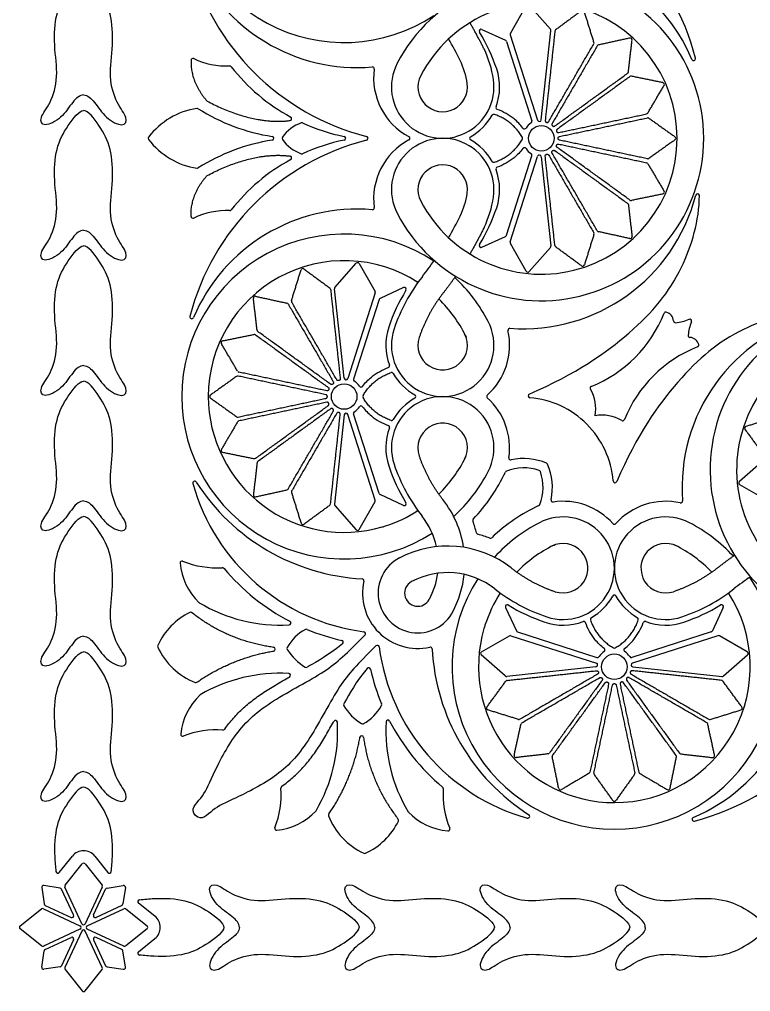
# Model space of a CAD drawing. Header units: millimetres. Extents: x -100 to 100, y -100 to 100.
# Drawn here: x -100 to -72.52, y -100 to -63.46 of the extents above; entities that cross this region are included whole.
import ezdxf

# ---------------------------------------------------------------- set-up
doc = ezdxf.new("R2010")
doc.units = ezdxf.units.MM
doc.header["$MEASUREMENT"] = 0
doc.layers.add('Layer 03', color=5, linetype='Continuous')

msp = doc.modelspace()

# ---------------------------------------------------------------- linework, layer by layer
at = {"layer": 'Layer 03'}
for p, q in [((-80.948, -62.937), (-81.546, -63.984)), ((-80.039, -63.832), (-80.834, -62.925)), ((-82.617, -63.839), (-81.732, -64.247)), ((-80.385, -67.241), (-80.021, -63.886)), ((-81.694, -64.29), (-80.737, -67.275)), ((-81.552, -64.041), (-80.522, -67.255)), ((-81.694, -71.574), (-80.737, -68.588)), ((-81.552, -71.823), (-80.522, -68.609)), ((-80.385, -68.622), (-80.021, -71.978)), ((-82.617, -72.025), (-81.732, -71.616)), ((-80.948, -72.927), (-81.546, -71.879)), ((-80.039, -72.032), (-80.834, -72.938)), ((-88.139, -73.536), (-87.343, -72.63)), ((-87.229, -72.642), (-86.631, -73.689)), ((-87.792, -76.946), (-88.156, -73.59)), ((-86.625, -73.745), (-87.655, -76.96)), ((-85.56, -73.544), (-86.446, -73.952)), ((-86.483, -73.994), (-87.44, -76.98)), ((-87.792, -78.327), (-88.156, -81.683)), ((-86.625, -81.527), (-87.655, -78.313)), ((-86.483, -81.278), (-87.44, -78.293)), ((-72.032, -80.039), (-72.938, -80.834)), ((-72.927, -80.948), (-71.879, -81.546)), ((-85.56, -81.729), (-86.446, -81.321)), ((-88.139, -81.737), (-87.343, -82.643)), ((-87.229, -82.631), (-86.631, -81.584)), ((-93.491, -85.783), (-93.519, -85.761)), ((-81.729, -85.56), (-81.321, -86.446)), ((-73.544, -85.56), (-73.952, -86.446)), ((-81.278, -86.483), (-78.293, -87.44)), ((-73.994, -86.483), (-76.98, -87.44)), ((-82.631, -87.229), (-81.584, -86.631)), ((-81.527, -86.625), (-78.313, -87.655)), ((-73.745, -86.625), (-76.96, -87.655)), ((-72.642, -87.229), (-73.689, -86.631)), ((-81.737, -88.139), (-82.643, -87.343)), ((-73.536, -88.139), (-72.63, -87.343)), ((-78.327, -87.792), (-81.683, -88.156)), ((-76.946, -87.792), (-73.59, -88.156)), ((-85.783, -93.491), (-85.761, -93.519)), ((-98.503, -95.528), (-98.011, -94.911)), ((-97.167, -94.911), (-96.674, -95.528)), ((-97.963, -97.121), (-98.416, -96.149)), ((-97.215, -97.121), (-96.761, -96.149)), ((-99.028, -96.761), (-98.057, -97.215)), ((-96.149, -96.761), (-97.121, -97.215)), ((-94.911, -97.167), (-95.528, -96.674)), ((-97.452, -97.525), (-96.08, -96.885)), ((-96.006, -96.894), (-95.204, -97.534)), ((-96.08, -98.292), (-97.452, -97.653)), ((-95.204, -97.644), (-96.006, -98.284)), ((-99.028, -98.416), (-98.057, -97.963)), ((-97.963, -98.057), (-98.416, -99.028)), ((-97.215, -98.057), (-96.761, -99.028)), ((-96.149, -98.416), (-97.121, -97.963)), ((-95.528, -98.503), (-94.911, -98.011))]:
    msp.add_line(p, q, dxfattribs=at)
for points in [[(-98.284, -96.006), (-97.644, -95.204)], [(-97.534, -95.204), (-96.894, -96.006)], [(-98.469, -96.109), (-99.082, -96.015)], [(-97.653, -97.452), (-98.292, -96.08)], [(-96.885, -96.08), (-97.525, -97.452)], [(-96.708, -96.109), (-96.095, -96.015)], [(-99.163, -96.095), (-99.068, -96.708)], [(-96.015, -96.095), (-96.109, -96.708)], [(-99.973, -97.534), (-99.172, -96.894)], [(-99.098, -96.885), (-97.726, -97.525)], [(-99.172, -98.284), (-99.973, -97.644)], [(-97.726, -97.653), (-99.098, -98.292)], [(-97.653, -97.726), (-98.292, -99.098)], [(-96.885, -99.098), (-97.525, -97.726)], [(-99.163, -99.082), (-99.068, -98.469)], [(-96.015, -99.082), (-96.109, -98.469)], [(-98.469, -99.068), (-99.082, -99.163)], [(-98.284, -99.172), (-97.644, -99.973)], [(-97.534, -99.973), (-96.894, -99.172)], [(-96.708, -99.068), (-96.095, -99.163)]]:
    msp.add_lwpolyline(points, dxfattribs=at)
for centre in [(-80.384, -67.932), (-87.793, -77.636), (-77.636, -87.793)]:
    msp.add_circle(centre, 0.48, dxfattribs=at)
for centre, radius, start, end in [((-87.793, -58.227), 6.105, 180, 303.4938), ((-83.507, -67.22), 9.211, 14.4595, 75.6746), ((-80.87, -67.563), 6.675, 22.9015, 94.8891), ((-84.671, -58.939), 9.211, 194.4595, 255.6746), ((-87.307, -58.596), 6.675, 202.9015, 274.8891), ((-80.384, -67.932), 6.105, 0, 152.5004), ((-80.384, -67.932), 5.107, 0, 152.5), ((-82.647, -63.903), 0.0704, 65.2366, 211.5567), ((-80.091, -63.878), 0.0704, 353.8172, 41.2888), ((-79.802, -63.909), 0.0704, 126.3456, 173.8172), ((-94.945, -70.613), 12.802, 25.9504, 30.0797), ((-88.456, -67.471), 6.747, 18.5717, 31.5567), ((-81.761, -64.311), 0.0704, 17.765, 65.2366), ((-81.485, -64.019), 0.0704, 150.2934, 197.765), ((-77.042, -64.233), 0.0704, 353.3932, 102.3979), ((-86.083, -66.301), 3.945, 8.4745, 25.9504), ((-78.471, -64.346), 0.0704, 329.8694, 17.341), ((-78.219, -64.492), 0.0704, 102.3979, 149.8694), ((-93.478, -65), 0.0704, 65.2074, 177.687), ((-92.184, -62.199), 3.016, 245.2074, 271.6301), ((-86.083, -66.301), 2.947, 8.4745, 25.9504), ((-74.656, -64.938), 0.0704, 202.9015, 14.4595), ((-92.096, -65.284), 0.0704, 38.0617, 91.6301), ((-86.363, -60.795), 7.211, 218.0617, 241.4993), ((-86.733, -65.318), 0.0704, 352.2945, 94.8891), ((-84.186, -65.662), 2.499, 172.2945, 242.041), ((-84.089, -66.003), 1.928, 152.5011, 8.4745), ((-84.089, -66.003), 2.14, 339.4855, 18.5717), ((-84.089, -66.003), 0.93, 152.5, 8.4745), ((-77.18, -65.431), 0.0704, 305.9217, 353.3932), ((-77.009, -65.667), 0.0704, 78.4501, 125.9217), ((-75.828, -65.908), 0.0704, 329.4455, 78.4501), ((-92.908, -69.576), 2.8, 98.6094, 142.9523), ((-93.317, -66.878), 0.0704, 57.6169, 98.6094), ((-89.392, -60.69), 7.257, 237.6169, 261.2498), ((-92.908, -66.472), 0.0704, 221.2726, 242.1142), ((-82.019, -66.778), 0.0704, 159.4855, 249.7509), ((-89.838, -67.194), 0.0704, 277.6175, 61.4993), ((-84.089, -66.003), 2.14, 299.2482, 330.307), ((-82.169, -67.098), 0.0704, 70.5333, 150.307), ((-76.441, -66.947), 0.0704, 281.9739, 329.4455), ((-76.381, -67.232), 0.0704, 54.5023, 101.9739), ((-88.94, -68.682), 1.411, 109.4861, 145.9693), ((-89.388, -67.418), 0.0704, 65.4591, 109.4861), ((-86.363, -60.795), 7.211, 245.4591, 258.5844), ((-81.016, -67.507), 0.0704, 217.3775, 326.113), ((-80.384, -67.932), 0.691, 123.5099, 146.113), ((-80.805, -67.297), 0.0704, 303.5099, 17.765), ((-80.455, -67.234), 0.0704, 197.765, 353.8172), ((-95.087, -67.932), 0.0704, 142.9523, 217.0477), ((-90.507, -67.932), 0.0704, 278.7502, 81.2498), ((-90.052, -67.932), 0.0704, 145.9693, 214.0307), ((-87.804, -67.932), 0.0704, 281.4156, 78.5844), ((-86.967, -67.932), 0.0704, 284.3254, 75.6746), ((-84.089, -69.86), 1.928, 351.5255, 207.4989), ((-80.384, -67.932), 6.105, 207.4996, 360), ((-85.391, -67.932), 0.0704, 297.959, 62.041), ((-80.384, -67.932), 5.107, 207.5, 360), ((-83.009, -67.932), 0.0704, 119.2482, 240.7518), ((-81.156, -67.932), 0.0704, 330.0428, 29.9572), ((-75.399, -67.932), 0.0704, 305.4977, 54.5023), ((-92.908, -66.287), 2.8, 217.0477, 261.3906), ((-84.671, -76.925), 9.211, 104.3254, 165.5405), ((-89.392, -75.174), 7.257, 98.7502, 122.3831), ((-88.94, -67.181), 1.411, 214.0307, 250.5139), ((-86.363, -75.069), 7.211, 101.4156, 114.5409), ((-84.186, -70.202), 2.499, 117.959, 187.7055), ((-84.089, -69.86), 2.14, 29.693, 60.7518), ((-81.016, -68.356), 0.0704, 33.887, 142.6225), ((-80.384, -67.932), 0.691, 213.887, 236.4901), ((-89.838, -68.67), 0.0704, 298.5007, 82.3825), ((-89.388, -68.446), 0.0704, 250.5139, 294.5409), ((-80.805, -68.567), 0.0704, 342.235, 56.4901), ((-80.455, -68.63), 0.0704, 6.1828, 162.235), ((-93.317, -68.986), 0.0704, 261.3906, 302.3831), ((-86.363, -75.069), 7.211, 118.5007, 141.9383), ((-84.089, -69.86), 0.93, 351.5255, 207.5), ((-82.169, -68.765), 0.0704, 209.693, 289.4667), ((-82.019, -69.086), 0.0704, 110.2491, 200.5145), ((-76.441, -68.917), 0.0704, 30.5545, 78.0337), ((-76.381, -68.632), 0.0704, 258.0261, 305.4977), ((-92.908, -69.392), 0.0704, 117.8858, 138.7274), ((-84.089, -69.86), 2.14, 341.4283, 20.5145), ((-86.083, -69.563), 2.947, 334.0496, 351.5255), ((-86.083, -69.563), 3.945, 334.0496, 351.5255), ((-81.059, -68.399), 6.692, 265.7091, 345.5444), ((-75.828, -69.955), 0.0704, 281.5499, 30.5545), ((-74.511, -70.087), 0.0704, 359.9404, 165.5444), ((-77.18, -70.433), 0.0704, 6.6068, 54.0783), ((-77.009, -70.197), 0.0704, 234.0783, 281.5499), ((-93.478, -70.863), 0.0704, 182.313, 294.7926), ((-87.307, -77.268), 6.675, 85.1109, 157.0985), ((-92.184, -73.665), 3.016, 88.3699, 114.7926), ((-92.096, -70.58), 0.0704, 268.3699, 321.9383), ((-86.733, -70.546), 0.0704, 265.1109, 7.7055), ((-94.945, -65.25), 12.802, 329.9203, 334.0496), ((-88.456, -68.393), 6.747, 328.4433, 341.4283), ((-87.793, -77.636), 6.105, 56.5062, 180), ((-81.761, -71.552), 0.0704, 294.7634, 342.235), ((-78.471, -71.518), 0.0704, 342.659, 30.1306), ((-78.219, -71.372), 0.0704, 210.1306, 257.6021), ((-82.647, -71.961), 0.0704, 148.4433, 294.7634), ((-81.485, -71.844), 0.0704, 162.235, 209.7066), ((-79.802, -71.954), 0.0704, 186.1828, 233.6544), ((-77.042, -71.631), 0.0704, 257.6021, 6.6068), ((-80.091, -71.986), 0.0704, 318.7112, 6.1828), ((-87.793, -77.636), 5.107, 57.1032, 180), ((-87.29, -72.676), 0.0704, 29.7066, 138.7112), ((-94.945, -65.25), 12.802, 321.9283, 325.3877), ((-78.831, -72.669), 0.0704, 233.6544, 342.659), ((-89.347, -72.899), 0.0704, 53.6544, 162.659), ((-80.887, -72.892), 0.0704, 209.7066, 318.7112), ((-79.721, -77.176), 6.536, 141.9279, 161.4283), ((-87.793, -77.636), 6.105, 27.5, 47.1136), ((-88.375, -73.614), 0.0704, 6.1828, 53.6544), ((-88.086, -73.583), 0.0704, 138.7112, 186.1828), ((-86.692, -73.724), 0.0704, 342.235, 29.7066), ((-79.721, -77.176), 6.747, 148.4433, 161.4283), ((-85.53, -73.607), 0.0704, 328.4433, 114.7634), ((-91.136, -73.938), 0.0704, 77.6021, 186.6068), ((-89.958, -74.197), 0.0704, 30.1306, 77.6021), ((-89.706, -74.05), 0.0704, 162.659, 210.1306), ((-86.416, -74.016), 0.0704, 114.7634, 162.235), ((-87.793, -77.636), 5.107, 26.6819, 45.8742), ((-80.355, -72.682), 4.938, 292.0245, 338.3036), ((-75.701, -74.534), 0.0704, 75.8961, 158.3036), ((-75.772, -74.815), 0.36, 3.0546, 75.8961), ((-67.932, -80.384), 6.105, 90, 242.5004), ((-93.522, -74.642), 0.0704, 165.5405, 337.0985), ((-84.089, -75.708), 1.928, 161.4283, 27.5), ((-75.342, -74.792), 0.0704, 183.0546, 274.8582), ((-75.475, -73.223), 1.645, 274.8582, 293.1887), ((-68.399, -81.059), 6.692, 104.4556, 184.2909), ((-73.223, -75.475), 1.645, 156.8113, 175.1418), ((-74.8, -74.8), 0.0704, 336.8113, 113.1887), ((-90.997, -75.136), 0.0704, 186.6068, 234.0783), ((-84.089, -75.708), 2.14, 161.4283, 200.5145), ((-84.089, -75.708), 2.515, 311.7769, 12.6373), ((-81.565, -75.142), 0.0704, 85.7091, 192.6373), ((-92.349, -75.613), 0.0704, 101.5499, 210.5545), ((-91.168, -75.371), 0.0704, 54.0783, 101.5499), ((-84.089, -75.708), 0.93, 161.4283, 27.5), ((-74.792, -75.342), 0.0704, 175.1418, 266.9454), ((-74.815, -75.772), 0.36, 14.1039, 86.9454), ((-67.932, -80.384), 5.107, 90, 242.5), ((-72.682, -80.355), 4.938, 111.6964, 157.9755), ((-74.534, -75.701), 0.0704, 291.6964, 14.1039), ((-91.736, -76.651), 0.0704, 210.5545, 258.0261), ((-86.159, -76.483), 0.0704, 290.2491, 20.5145), ((-91.797, -76.936), 0.0704, 78.0261, 125.4977), ((-87.722, -76.938), 0.0704, 186.1828, 342.235), ((-87.373, -77.002), 0.0704, 162.235, 236.4901), ((-87.793, -77.636), 0.691, 33.887, 56.4901), ((-86.009, -76.803), 0.0704, 29.693, 109.4667), ((-84.089, -75.708), 2.14, 209.693, 240.7518), ((-87.161, -77.212), 0.0704, 213.887, 322.6225), ((-78.477, -77.325), 0.0704, 112.0245, 210.6004), ((-79.793, -78.104), 1.458, 349.9954, 30.6004), ((-87.793, -77.636), 6.105, 180, 302.7918), ((-87.793, -77.636), 5.107, 180, 286.2998), ((-92.778, -77.636), 0.0704, 125.4977, 234.5023), ((-87.021, -77.636), 0.0704, 150.0428, 209.9572), ((-84.089, -79.565), 1.928, 332.5, 198.5717), ((-84.089, -79.565), 2.14, 119.2482, 150.307), ((-85.168, -77.636), 0.0704, 299.2482, 60.7518), ((-82.366, -77.636), 0.0704, 131.7769, 228.2231), ((-84.089, -79.565), 2.515, 351.449, 48.2231), ((-80.805, -77.61), 0.0704, 113.3757, 265.1694), ((-81.1, -81.1), 3.432, 45, 85.1694), ((-87.793, -77.636), 0.691, 303.5099, 326.113), ((-87.161, -78.061), 0.0704, 37.3775, 146.113), ((-91.797, -78.337), 0.0704, 234.5023, 281.9739), ((-87.722, -78.335), 0.0704, 17.765, 173.8172), ((-87.373, -78.271), 0.0704, 123.5099, 197.765), ((-86.009, -78.47), 0.0704, 250.5333, 330.307), ((-78.104, -79.793), 1.458, 59.3996, 100.0046), ((-77.325, -78.477), 0.0704, 239.3996, 337.9755), ((-91.736, -78.622), 0.0704, 101.9663, 149.4455), ((-84.089, -79.565), 2.14, 159.4855, 198.5717), ((-86.159, -78.79), 0.0704, 339.4855, 69.7509), ((-84.089, -79.565), 0.93, 332.5, 198.5717), ((-81.1, -81.1), 3.432, 4.8306, 45), ((-72.669, -78.831), 0.0704, 107.341, 216.3456), ((-92.349, -79.66), 0.0704, 149.4455, 258.4501), ((-91.168, -79.902), 0.0704, 258.4501, 305.9217), ((-87.793, -77.636), 5.107, 314.1258, 333.3181), ((-81.531, -79.949), 0.0704, 171.449, 282.6111), ((-81.046, -82.121), 2.155, 66.396, 102.6111), ((-90.997, -80.137), 0.0704, 125.9217, 173.3932), ((-79.721, -78.097), 6.747, 198.5717, 211.5567), ((-79.721, -78.097), 6.536, 198.5717, 218.0721), ((-81.046, -82.121), 1.803, 71.0393, 111.1073), ((-80.211, -80.211), 0.0704, 23.604, 66.396), ((-82.121, -81.046), 2.155, 347.3889, 23.604), ((-87.793, -77.636), 6.105, 312.3914, 332.5), ((-87.793, -77.636), 6.692, 316.4427, 334.8998), ((-81.669, -80.505), 0.0704, 111.1073, 154.8998), ((-80.483, -80.483), 0.0704, 18.9607, 71.0393), ((-82.121, -81.046), 1.803, 338.8927, 18.9607), ((-93.413, -80.889), 0.0704, 32.6388, 195.6799), ((-86.044, -78.82), 7.724, 195.6799, 262.5311), ((-86.686, -76.581), 7.918, 212.6388, 266.8632), ((-77.61, -80.805), 0.0704, 184.8306, 336.6243), ((-72.892, -80.887), 0.0704, 131.2888, 240.2934), ((-91.136, -81.335), 0.0704, 173.3932, 282.3979), ((-89.958, -81.076), 0.0704, 282.3979, 329.8694), ((-89.706, -81.222), 0.0704, 149.8694, 197.341), ((-86.416, -81.257), 0.0704, 197.765, 245.2366), ((-88.375, -81.659), 0.0704, 306.3456, 353.8172), ((-88.086, -81.69), 0.0704, 173.8172, 221.2888), ((-86.692, -81.549), 0.0704, 330.2934, 17.765), ((-85.53, -81.665), 0.0704, 245.2366, 31.5567), ((-87.134, -83.904), 3.879, 8.9263, 38.0721), ((-77.636, -87.793), 6.692, 115.1002, 133.5573), ((-80.505, -81.669), 0.0704, 295.1002, 338.8927), ((-79.949, -81.531), 0.0704, 167.3889, 278.551), ((-79.565, -84.089), 2.515, 41.7769, 98.551), ((-75.708, -84.089), 2.515, 77.3627, 138.2231), ((-75.142, -81.565), 0.0704, 257.3627, 4.2909), ((-87.793, -77.636), 5.107, 287.765, 302.8968), ((-87.134, -83.904), 2.881, 12.5552, 38.0721), ((-79.565, -84.089), 1.928, 251.4283, 117.5), ((-75.708, -84.089), 1.928, 62.5, 288.5717), ((-89.347, -82.374), 0.0704, 197.341, 306.3456), ((-87.793, -77.636), 5.107, 286.2998, 287.765), ((-82.893, -82.296), 0.0704, 136.4427, 200.7636), ((-87.134, -83.904), 4.466, 14.7695, 20.7636), ((-77.636, -87.793), 6.105, 117.5, 137.6086), ((-77.636, -82.366), 0.0704, 221.7769, 318.2231), ((-77.636, -87.793), 6.105, 42.8864, 62.5), ((-87.29, -82.596), 0.0704, 221.2888, 330.2934), ((-82.748, -82.748), 0.0704, 194.7695, 255.2305), ((-83.904, -87.134), 4.466, 69.2364, 75.2305), ((-83.904, -87.134), 3.879, 51.9279, 118.0401), ((-82.296, -82.893), 0.0704, 249.2364, 313.5573), ((-77.636, -87.793), 5.107, 116.6819, 135.8742), ((-79.565, -84.089), 0.93, 251.4283, 117.5), ((-75.708, -84.089), 0.93, 62.5, 288.5717), ((-77.636, -87.793), 5.107, 44.1258, 63.3181), ((-93.892, -83.889), 0.0704, 67.8405, 185.329), ((-91.599, -83.675), 2.373, 185.329, 225.753), ((-92.583, -80.676), 3.399, 247.8405, 273.5254), ((-85.027, -85.027), 1.491, 117.1607, 332.8393), ((-92.37, -84.139), 0.0704, 40.0539, 93.5254), ((-86.044, -78.82), 8.194, 220.0539, 242.4549), ((-83.904, -87.134), 2.881, 51.9279, 118.0401), ((-87.134, -83.904), 2.881, 331.9599, 352.5513), ((-87.134, -83.904), 3.879, 331.9599, 353.8128), ((-87.123, -84.557), 0.0704, 347.3721, 86.8632), ((-85.027, -85.027), 2.078, 167.3721, 225), ((-85.027, -85.027), 0.493, 118.0401, 331.9599), ((-77.636, -87.793), 6.105, 147.2082, 270), ((-77.636, -87.793), 6.105, 270, 33.4938), ((-65.25, -94.945), 12.802, 124.6123, 128.0717), ((-77.636, -87.793), 5.107, 147.1032, 162.235), ((-78.097, -79.721), 6.536, 231.9279, 251.4283), ((-77.636, -85.168), 0.0704, 29.2482, 150.7518), ((-77.636, -87.793), 5.107, 270, 32.8968), ((-77.176, -79.721), 6.536, 288.5717, 308.0721), ((-93.206, -85.324), 0.0704, 225.753, 239.0189), ((-90.199, -80.318), 5.91, 239.0189, 273.2764), ((-81.665, -85.53), 0.0704, 58.4433, 204.7634), ((-78.097, -79.721), 6.747, 238.4433, 251.4283), ((-79.565, -84.089), 2.14, 299.693, 330.7518), ((-75.708, -84.089), 2.14, 209.2482, 240.307), ((-77.176, -79.721), 6.747, 288.5717, 301.5567), ((-73.607, -85.53), 0.0704, 335.2366, 121.5567), ((-92.478, -88.044), 2.547, 115.9497, 155.6602), ((-93.562, -85.817), 0.0704, 52.0623, 115.9497), ((-89.866, -86.148), 0.0704, 273.2764, 62.4549), ((-79.565, -84.089), 2.14, 251.4283, 290.5145), ((-78.79, -86.159), 0.0704, 20.2491, 110.5145), ((-78.47, -86.009), 0.0704, 119.693, 199.4667), ((-76.803, -86.009), 0.0704, 340.5333, 60.307), ((-76.483, -86.159), 0.0704, 69.4855, 159.7509), ((-75.708, -84.089), 2.14, 249.4855, 288.5717), ((-88.459, -87.866), 1.674, 118.1674, 151.7249), ((-89.216, -86.452), 0.0704, 67.4274, 118.1674), ((-86.044, -78.82), 8.194, 247.4274, 257.036), ((-87.057, -86.549), 0.0704, 315.0157, 82.5311), ((-85.027, -85.027), 2.078, 225, 282.6279), ((-77.636, -87.793), 5.107, 163.7002, 270), ((-77.636, -87.793), 5.107, 162.235, 163.7002), ((-81.257, -86.416), 0.0704, 204.7634, 252.235), ((-74.016, -86.416), 0.0704, 287.765, 335.2366), ((-87.898, -86.874), 0.0704, 309.4262, 77.036), ((-81.549, -86.692), 0.0704, 72.235, 119.7066), ((-77.268, -87.307), 6.675, 292.9015, 4.8891), ((-76.925, -84.671), 9.211, 284.4595, 345.6746), ((-73.724, -86.692), 0.0704, 60.2934, 107.765), ((-94.735, -87.023), 0.0704, 155.6602, 204.3398), ((-92.478, -86.003), 2.547, 204.3398, 248.9793), ((-90.455, -87.132), 0.0704, 279.4559, 82.3625), ((-89.872, -87.106), 0.0704, 151.7249, 212.4627), ((-88.172, -86.025), 2.085, 212.4627, 238.6296), ((-86.549, -87.057), 0.0704, 7.4689, 134.9843), ((-78.82, -86.044), 7.724, 187.4689, 254.3201), ((-84.557, -87.123), 0.0704, 3.1368, 102.6279), ((-76.581, -86.686), 7.918, 183.1368, 237.3612), ((-82.596, -87.29), 0.0704, 119.7066, 228.7112), ((-77.636, -87.793), 0.691, 123.887, 146.4901), ((-78.061, -87.161), 0.0704, 303.887, 52.6225), ((-77.636, -87.021), 0.0704, 240.0428, 299.9572), ((-77.212, -87.161), 0.0704, 127.3775, 236.113), ((-77.636, -87.793), 0.691, 33.5099, 56.113), ((-72.676, -87.29), 0.0704, 311.2888, 60.2934), ((-78.335, -87.722), 0.0704, 276.1828, 72.235), ((-78.271, -87.373), 0.0704, 252.235, 326.4901), ((-77.002, -87.373), 0.0704, 213.5099, 287.765), ((-76.938, -87.722), 0.0704, 107.765, 263.8172), ((-90.219, -93.948), 5.91, 86.692, 120.3205), ((-89.882, -88.118), 0.0704, 299.3001, 86.692), ((-89.221, -87.745), 0.0704, 238.6296, 299.8822), ((-86.874, -87.898), 0.0704, 12.964, 140.5738), ((-78.82, -86.044), 8.194, 192.964, 202.5726), ((-93.367, -88.314), 0.0704, 248.9793, 304.7986), ((-81.69, -88.086), 0.0704, 228.7112, 276.1828), ((-81.659, -88.375), 0.0704, 96.1828, 143.6544), ((-73.614, -88.375), 0.0704, 36.3456, 83.8172), ((-73.583, -88.086), 0.0704, 263.8172, 311.2888), ((-91.579, -90.575), 2.373, 133.5863, 174.0104), ((-93.167, -88.907), 0.0704, 120.3205, 133.5863), ((-87.745, -89.221), 0.0704, 150.1178, 211.3704), ((-86.025, -88.172), 2.085, 211.3704, 237.5373), ((-87.866, -88.459), 1.674, 298.2751, 331.8326), ((-86.452, -89.216), 0.0704, 331.8326, 22.5726), ((-82.374, -89.347), 0.0704, 143.6544, 252.659), ((-72.899, -89.347), 0.0704, 287.341, 36.3456), ((-93.948, -90.219), 5.91, 329.6795, 3.308), ((-88.118, -89.882), 0.0704, 3.308, 150.6999), ((-80.318, -90.199), 5.91, 176.7236, 210.9811), ((-86.148, -89.866), 0.0704, 27.5451, 176.7236), ((-78.82, -86.044), 8.194, 207.5451, 229.9461), ((-81.222, -89.706), 0.0704, 252.659, 300.1306), ((-74.05, -89.706), 0.0704, 239.8694, 287.341), ((-92.598, -93.562), 3.399, 85.8831, 111.4988), ((-92.349, -90.102), 0.0704, 265.8831, 324.4607), ((-87.106, -89.872), 0.0704, 237.5373, 298.2751), ((-81.076, -89.958), 0.0704, 120.1306, 167.6021), ((-74.197, -89.958), 0.0704, 12.3979, 59.8694), ((-93.869, -90.334), 0.0704, 174.0104, 291.4988), ((-87.132, -90.455), 0.0704, 7.6375, 170.5441), ((-81.335, -91.136), 0.0704, 167.6021, 276.6068), ((-80.137, -90.997), 0.0704, 276.6068, 324.0783), ((-79.902, -91.168), 0.0704, 144.0783, 191.5499), ((-75.371, -91.168), 0.0704, 348.4501, 35.9217), ((-75.136, -90.997), 0.0704, 215.9217, 263.3932), ((-73.938, -91.136), 0.0704, 263.3932, 12.3979), ((-78.622, -91.736), 0.0704, 300.5545, 348.0337), ((-78.337, -91.797), 0.0704, 168.0261, 215.4977), ((-76.936, -91.797), 0.0704, 324.5023, 11.9739), ((-76.651, -91.736), 0.0704, 191.9739, 239.4455), ((-93.562, -92.598), 3.399, 338.5012, 4.1169), ((-90.102, -92.349), 0.0704, 125.5393, 184.1169), ((-84.139, -92.37), 0.0704, 356.4746, 49.9461), ((-80.676, -92.583), 3.399, 176.4746, 202.1595), ((-79.66, -92.349), 0.0704, 191.5499, 300.5545), ((-75.613, -92.349), 0.0704, 239.4455, 348.4501), ((-77.636, -92.778), 0.0704, 215.4977, 324.5023), ((-90.575, -91.579), 2.373, 275.9896, 316.4137), ((-88.907, -93.167), 0.0704, 316.4137, 329.6795), ((-88.314, -93.367), 0.0704, 145.2014, 201.0207), ((-86.003, -92.478), 2.547, 201.0207, 245.6602), ((-85.817, -93.562), 0.0704, 334.0503, 37.9377), ((-85.324, -93.206), 0.0704, 210.9811, 224.247), ((-83.675, -91.599), 2.373, 224.247, 264.671), ((-80.889, -93.413), 0.0704, 254.3201, 57.3612), ((-74.642, -93.522), 0.0704, 112.9015, 284.4595), ((-90.334, -93.869), 0.0704, 158.5012, 275.9896), ((-88.044, -92.478), 2.547, 294.3398, 334.0503), ((-83.889, -93.892), 0.0704, 264.671, 22.1595), ((-97.589, -95.248), 0.54, 38.5846, 141.4154), ((-87.023, -94.735), 0.0704, 245.6602, 294.3398), ((-97.589, -95.248), 0.0704, 38.5846, 141.4154), ((-98.558, -95.484), 0.0704, 185.1175, 321.4154), ((-96.619, -95.484), 0.0704, 218.5846, 354.8825), ((-99.093, -96.084), 0.0704, 81.2435, 188.7565), ((-98.229, -96.05), 0.0704, 141.4154, 205), ((-96.949, -96.05), 0.0704, 335, 38.5846), ((-96.084, -96.084), 0.0704, 351.2435, 98.7565), ((-98.48, -96.179), 0.0704, 25, 81.2435), ((-96.697, -96.179), 0.0704, 98.7565, 155), ((-98.999, -96.697), 0.0704, 188.7565, 245), ((-96.179, -96.697), 0.0704, 295, 351.2435), ((-95.484, -96.619), 0.0704, 95.1175, 231.4154), ((-99.128, -96.949), 0.0704, 65, 128.5846), ((-98.027, -97.151), 0.0704, 245, 25), ((-97.151, -97.151), 0.0704, 155, 295), ((-96.05, -96.949), 0.0704, 51.4154, 115), ((-95.248, -97.589), 0.54, 308.5846, 51.4154), ((-99.93, -97.589), 0.0704, 128.5846, 231.4154), ((-97.755, -97.589), 0.0704, 295, 65), ((-97.589, -97.422), 0.0704, 205, 335), ((-97.422, -97.589), 0.0704, 115, 245), ((-95.248, -97.589), 0.0704, 308.5846, 51.4154), ((-97.589, -97.755), 0.0704, 25, 155), ((-98.027, -98.027), 0.0704, 335, 115), ((-97.151, -98.027), 0.0704, 65, 205), ((-99.128, -98.229), 0.0704, 231.4154, 295), ((-98.999, -98.48), 0.0704, 115, 171.2435), ((-96.179, -98.48), 0.0704, 8.7565, 65), ((-96.05, -98.229), 0.0704, 245, 308.5846), ((-95.484, -98.558), 0.0704, 128.5846, 264.8825), ((-99.093, -99.093), 0.0704, 171.2435, 278.7565), ((-98.48, -98.999), 0.0704, 278.7565, 335), ((-98.229, -99.128), 0.0704, 155, 218.5846), ((-96.949, -99.128), 0.0704, 321.4154, 25), ((-96.697, -98.999), 0.0704, 205, 261.2435), ((-96.084, -99.093), 0.0704, 261.2435, 8.7565), ((-97.589, -99.93), 0.0704, 218.5846, 321.4154)]:
    msp.add_arc(centre, radius, start, end, dxfattribs=at)
for points, degree in [([(-97.589, -66.302), (-97.734, -66.302), (-97.998, -66.528), (-98.4, -67.192), (-99.117, -67.541), (-99.279, -67.174), (-98.825, -66.65), (-98.518, -65.645), (-98.719, -64.425), (-98.647, -63.197), (-98.208, -62.375), (-97.755, -61.803), (-97.589, -61.803)], 3), ([(-97.589, -66.302), (-97.444, -66.302), (-97.179, -66.528), (-96.777, -67.192), (-96.06, -67.541), (-95.898, -67.174), (-96.353, -66.65), (-96.659, -65.645), (-96.459, -64.425), (-96.531, -63.197), (-96.969, -62.375), (-97.422, -61.803), (-97.589, -61.803)], 3), ([(-78.872, -63.138), (-79.358, -63.495), (-79.844, -63.853)], 2), ([(-78.404, -64.325), (-78.584, -63.749), (-78.763, -63.174)], 2), ([(-79.872, -63.902), (-80.054, -65.58), (-80.236, -67.258)], 2), ([(-77.057, -64.164), (-77.646, -64.294), (-78.234, -64.423)], 2), ([(-77.11, -65.439), (-77.041, -64.84), (-76.972, -64.241)], 2), ([(-80.105, -67.3), (-79.257, -65.841), (-78.41, -64.381)], 2), ([(-78.28, -64.457), (-79.127, -65.916), (-79.975, -67.376)], 2), ([(-79.872, -67.468), (-78.506, -66.478), (-77.139, -65.488)], 2), ([(-77.051, -65.61), (-78.417, -66.6), (-79.784, -67.59)], 2), ([(-75.814, -65.839), (-76.405, -65.719), (-76.995, -65.598)], 2), ([(-76.38, -66.983), (-76.074, -66.463), (-75.767, -65.944)], 2), ([(-81.409, -67.201), (-81.594, -67.05), (-81.807, -66.931), (-82.043, -66.844)], 3), ([(-97.589, -71.387), (-97.734, -71.387), (-97.998, -71.614), (-98.4, -72.278), (-99.117, -72.627), (-99.279, -72.26), (-98.825, -71.736), (-98.518, -70.731), (-98.719, -69.511), (-98.647, -68.283), (-98.208, -67.461), (-97.755, -66.889), (-97.589, -66.889)], 3), ([(-97.589, -71.387), (-97.444, -71.387), (-97.179, -71.614), (-96.777, -72.278), (-96.06, -72.627), (-95.898, -72.26), (-96.353, -71.736), (-96.659, -70.731), (-96.459, -69.511), (-96.531, -68.283), (-96.969, -67.461), (-97.422, -66.889), (-97.589, -66.889)], 3), ([(-81.095, -67.897), (-81.452, -67.277), (-82.145, -67.032)], 2), ([(-81.072, -67.55), (-81.172, -67.42), (-81.284, -67.304), (-81.409, -67.201)], 3), ([(-79.728, -67.716), (-78.077, -67.366), (-76.426, -67.016)], 2), ([(-79.697, -67.863), (-78.046, -67.513), (-76.395, -67.163)], 2), ([(-76.34, -67.174), (-75.849, -67.524), (-75.358, -67.875)], 2), ([(-82.145, -68.832), (-81.452, -68.587), (-81.095, -67.967)], 2), ([(-81.072, -68.314), (-81.172, -68.444), (-81.284, -68.56), (-81.409, -68.662)], 3), ([(-77.051, -70.254), (-78.417, -69.264), (-79.783, -68.274)], 2), ([(-79.727, -68.148), (-78.077, -68.498), (-76.426, -68.848)], 2), ([(-76.395, -68.701), (-78.046, -68.351), (-79.697, -68.001)], 2), ([(-75.358, -67.989), (-75.849, -68.339), (-76.34, -68.689)], 2), ([(-81.409, -68.662), (-81.594, -68.813), (-81.807, -68.933), (-82.043, -69.02)], 3), ([(-79.872, -71.962), (-80.054, -70.284), (-80.236, -68.606)], 2), ([(-80.105, -68.563), (-79.257, -70.023), (-78.41, -71.483)], 2), ([(-78.28, -71.407), (-79.127, -69.948), (-79.975, -68.488)], 2), ([(-79.872, -68.395), (-78.506, -69.386), (-77.139, -70.376)], 2), ([(-76.38, -68.881), (-76.074, -69.4), (-75.767, -69.92)], 2), ([(-75.814, -70.025), (-76.405, -70.145), (-76.995, -70.266)], 2), ([(-77.11, -70.425), (-77.041, -71.024), (-76.972, -71.623)], 2), ([(-78.404, -71.539), (-78.584, -72.115), (-78.763, -72.69)], 2), ([(-77.057, -71.699), (-77.646, -71.57), (-78.234, -71.441)], 2), ([(-97.589, -76.473), (-97.734, -76.473), (-97.998, -76.699), (-98.4, -77.364), (-99.117, -77.713), (-99.279, -77.346), (-98.825, -76.822), (-98.518, -75.816), (-98.719, -74.597), (-98.647, -73.369), (-98.208, -72.547), (-97.755, -71.974), (-97.589, -71.974)], 3), ([(-97.589, -76.473), (-97.444, -76.473), (-97.179, -76.699), (-96.777, -77.364), (-96.06, -77.713), (-95.898, -77.346), (-96.353, -76.822), (-96.659, -75.816), (-96.459, -74.597), (-96.531, -73.369), (-96.969, -72.547), (-97.422, -71.974), (-97.589, -71.974)], 3), ([(-78.872, -72.726), (-79.358, -72.368), (-79.844, -72.011)], 2), ([(-89.773, -74.029), (-89.594, -73.454), (-89.414, -72.878)], 2), ([(-89.305, -72.842), (-88.819, -73.2), (-88.333, -73.557)], 2), ([(-88.305, -73.606), (-88.123, -75.284), (-87.942, -76.962)], 2), ([(-91.067, -75.144), (-91.136, -74.545), (-91.206, -73.946)], 2), ([(-91.121, -73.869), (-90.532, -73.998), (-89.943, -74.128)], 2), ([(-89.897, -74.161), (-89.05, -75.621), (-88.203, -77.08)], 2), ([(-88.073, -77.005), (-88.92, -75.545), (-89.767, -74.086)], 2), ([(-88.305, -77.173), (-89.672, -76.183), (-91.038, -75.193)], 2), ([(-92.363, -75.544), (-91.773, -75.423), (-91.182, -75.302)], 2), ([(-91.126, -75.314), (-89.76, -76.304), (-88.393, -77.295)], 2), ([(-91.797, -76.687), (-92.103, -76.168), (-92.41, -75.649)], 2), ([(-88.449, -77.421), (-90.1, -77.07), (-91.751, -76.72)], 2), ([(-86.768, -76.906), (-86.583, -76.755), (-86.37, -76.636), (-86.134, -76.549)], 3), ([(-97.589, -81.559), (-97.734, -81.559), (-97.998, -81.785), (-98.4, -82.45), (-99.117, -82.799), (-99.279, -82.432), (-98.825, -81.908), (-98.518, -80.902), (-98.719, -79.683), (-98.647, -78.455), (-98.208, -77.633), (-97.755, -77.06), (-97.589, -77.06)], 3), ([(-97.589, -81.559), (-97.444, -81.559), (-97.179, -81.785), (-96.777, -82.45), (-96.06, -82.799), (-95.898, -82.432), (-96.353, -81.908), (-96.659, -80.902), (-96.459, -79.683), (-96.531, -78.455), (-96.969, -77.633), (-97.422, -77.06), (-97.589, -77.06)], 3), ([(-91.838, -76.879), (-92.328, -77.229), (-92.819, -77.579)], 2), ([(-88.48, -77.568), (-90.131, -77.217), (-91.782, -76.867)], 2), ([(-87.105, -77.255), (-87.006, -77.125), (-86.893, -77.008), (-86.768, -76.906)], 3), ([(-87.082, -77.601), (-86.725, -76.981), (-86.032, -76.736)], 2), ([(-92.819, -77.694), (-92.328, -78.044), (-91.838, -78.394)], 2), ([(-91.782, -78.406), (-90.131, -78.055), (-88.48, -77.705)], 2), ([(-86.032, -78.536), (-86.725, -78.292), (-87.082, -77.672)], 2), ([(-88.45, -77.853), (-90.1, -78.203), (-91.751, -78.553)], 2), ([(-91.126, -79.959), (-89.76, -78.969), (-88.394, -77.979)], 2), ([(-88.305, -78.1), (-89.672, -79.09), (-91.038, -80.08)], 2), ([(-87.105, -78.018), (-87.006, -78.148), (-86.893, -78.265), (-86.768, -78.367)], 3), ([(-89.897, -81.112), (-89.05, -79.652), (-88.203, -78.192)], 2), ([(-88.073, -78.268), (-88.92, -79.727), (-89.767, -81.187)], 2), ([(-88.305, -81.667), (-88.123, -79.989), (-87.942, -78.311)], 2), ([(-86.768, -78.367), (-86.583, -78.518), (-86.37, -78.637), (-86.134, -78.724)], 3), ([(-71.539, -78.404), (-72.115, -78.584), (-72.69, -78.763)], 2), ([(-91.797, -78.586), (-92.103, -79.105), (-92.41, -79.624)], 2), ([(-72.726, -78.872), (-72.368, -79.358), (-72.011, -79.844)], 2), ([(-92.363, -79.729), (-91.773, -79.85), (-91.182, -79.971)], 2), ([(-91.067, -80.129), (-91.136, -80.728), (-91.206, -81.327)], 2), ([(-91.121, -81.404), (-90.532, -81.275), (-89.943, -81.145)], 2), ([(-89.773, -81.243), (-89.594, -81.819), (-89.414, -82.395)], 2), ([(-89.305, -82.43), (-88.819, -82.073), (-88.333, -81.716)], 2), ([(-97.589, -86.645), (-97.734, -86.645), (-97.998, -86.871), (-98.4, -87.536), (-99.117, -87.885), (-99.279, -87.518), (-98.825, -86.994), (-98.518, -85.988), (-98.719, -84.769), (-98.647, -83.54), (-98.208, -82.719), (-97.755, -82.146), (-97.589, -82.146)], 3), ([(-97.589, -86.645), (-97.444, -86.645), (-97.179, -86.871), (-96.777, -87.536), (-96.06, -87.885), (-95.898, -87.518), (-96.353, -86.994), (-96.659, -85.988), (-96.459, -84.769), (-96.531, -83.54), (-96.969, -82.719), (-97.422, -82.146), (-97.589, -82.146)], 3), ([(-78.367, -86.768), (-78.518, -86.583), (-78.637, -86.37), (-78.724, -86.134)], 3), ([(-78.536, -86.032), (-78.292, -86.725), (-77.672, -87.082)], 2), ([(-77.601, -87.082), (-76.981, -86.725), (-76.736, -86.032)], 2), ([(-76.906, -86.768), (-76.755, -86.583), (-76.636, -86.37), (-76.549, -86.134)], 3), ([(-78.018, -87.105), (-78.148, -87.006), (-78.265, -86.893), (-78.367, -86.768)], 3), ([(-77.255, -87.105), (-77.125, -87.006), (-77.008, -86.893), (-76.906, -86.768)], 3), ([(-97.589, -91.731), (-97.734, -91.731), (-97.998, -91.957), (-98.4, -92.621), (-99.117, -92.971), (-99.279, -92.604), (-98.825, -92.08), (-98.518, -91.074), (-98.719, -89.855), (-98.647, -88.626), (-98.208, -87.805), (-97.755, -87.232), (-97.589, -87.232)], 3), ([(-97.589, -91.731), (-97.444, -91.731), (-97.179, -91.957), (-96.777, -92.621), (-96.06, -92.971), (-95.898, -92.604), (-96.353, -92.08), (-96.659, -91.074), (-96.459, -89.855), (-96.531, -88.626), (-96.969, -87.805), (-97.422, -87.232), (-97.589, -87.232)], 3), ([(-81.667, -88.305), (-79.989, -88.123), (-78.311, -87.942)], 2), ([(-73.606, -88.305), (-75.284, -88.123), (-76.962, -87.942)], 2), ([(-82.43, -89.305), (-82.073, -88.819), (-81.716, -88.333)], 2), ([(-78.268, -88.073), (-79.727, -88.92), (-81.187, -89.767)], 2), ([(-81.112, -89.897), (-79.652, -89.05), (-78.192, -88.203)], 2), ([(-78.1, -88.305), (-79.09, -89.672), (-80.08, -91.038)], 2), ([(-79.959, -91.126), (-78.969, -89.76), (-77.979, -88.394)], 2), ([(-75.314, -91.126), (-76.304, -89.76), (-77.295, -88.393)], 2), ([(-77.173, -88.305), (-76.183, -89.672), (-75.193, -91.038)], 2), ([(-74.161, -89.897), (-75.621, -89.05), (-77.08, -88.203)], 2), ([(-77.005, -88.073), (-75.545, -88.92), (-74.086, -89.767)], 2), ([(-72.842, -89.305), (-73.2, -88.819), (-73.557, -88.333)], 2), ([(-77.853, -88.45), (-78.203, -90.1), (-78.553, -91.751)], 2), ([(-78.406, -91.782), (-78.055, -90.131), (-77.705, -88.48)], 2), ([(-77.568, -88.48), (-77.217, -90.131), (-76.867, -91.782)], 2), ([(-77.421, -88.449), (-77.07, -90.1), (-76.72, -91.751)], 2), ([(-81.243, -89.773), (-81.819, -89.594), (-82.395, -89.414)], 2), ([(-74.029, -89.773), (-73.454, -89.594), (-72.878, -89.414)], 2), ([(-81.404, -91.121), (-81.275, -90.532), (-81.145, -89.943)], 2), ([(-73.869, -91.121), (-73.998, -90.532), (-74.128, -89.943)], 2), ([(-80.129, -91.067), (-80.728, -91.136), (-81.327, -91.206)], 2), ([(-79.729, -92.363), (-79.85, -91.773), (-79.971, -91.182)], 2), ([(-75.544, -92.363), (-75.423, -91.773), (-75.302, -91.182)], 2), ([(-75.144, -91.067), (-74.545, -91.136), (-73.946, -91.206)], 2), ([(-78.586, -91.797), (-79.105, -92.103), (-79.624, -92.41)], 2), ([(-77.694, -92.819), (-78.044, -92.328), (-78.394, -91.838)], 2), ([(-76.879, -91.838), (-77.229, -92.328), (-77.579, -92.819)], 2), ([(-76.687, -91.797), (-76.168, -92.103), (-75.649, -92.41)], 2), ([(-91.731, -97.589), (-91.731, -97.444), (-91.957, -97.179), (-92.621, -96.777), (-92.971, -96.06), (-92.604, -95.898), (-92.08, -96.353), (-91.074, -96.659), (-89.855, -96.459), (-88.626, -96.531), (-87.805, -96.969), (-87.232, -97.422), (-87.232, -97.589)], 3), ([(-86.645, -97.589), (-86.645, -97.444), (-86.871, -97.179), (-87.536, -96.777), (-87.885, -96.06), (-87.518, -95.898), (-86.994, -96.353), (-85.988, -96.659), (-84.769, -96.459), (-83.54, -96.531), (-82.719, -96.969), (-82.146, -97.422), (-82.146, -97.589)], 3), ([(-81.559, -97.589), (-81.559, -97.444), (-81.785, -97.179), (-82.45, -96.777), (-82.799, -96.06), (-82.432, -95.898), (-81.908, -96.353), (-80.902, -96.659), (-79.683, -96.459), (-78.455, -96.531), (-77.633, -96.969), (-77.06, -97.422), (-77.06, -97.589)], 3), ([(-76.473, -97.589), (-76.473, -97.444), (-76.699, -97.179), (-77.364, -96.777), (-77.713, -96.06), (-77.346, -95.898), (-76.822, -96.353), (-75.816, -96.659), (-74.597, -96.459), (-73.369, -96.531), (-72.547, -96.969), (-71.974, -97.422), (-71.974, -97.589)], 3), ([(-91.731, -97.589), (-91.731, -97.734), (-91.957, -97.998), (-92.621, -98.4), (-92.971, -99.117), (-92.604, -99.279), (-92.08, -98.825), (-91.074, -98.518), (-89.855, -98.719), (-88.626, -98.647), (-87.805, -98.208), (-87.232, -97.755), (-87.232, -97.589)], 3), ([(-86.645, -97.589), (-86.645, -97.734), (-86.871, -97.998), (-87.536, -98.4), (-87.885, -99.117), (-87.518, -99.279), (-86.994, -98.825), (-85.988, -98.518), (-84.769, -98.719), (-83.54, -98.647), (-82.719, -98.208), (-82.146, -97.755), (-82.146, -97.589)], 3), ([(-81.559, -97.589), (-81.559, -97.734), (-81.785, -97.998), (-82.45, -98.4), (-82.799, -99.117), (-82.432, -99.279), (-81.908, -98.825), (-80.902, -98.518), (-79.683, -98.719), (-78.455, -98.647), (-77.633, -98.208), (-77.06, -97.755), (-77.06, -97.589)], 3), ([(-76.473, -97.589), (-76.473, -97.734), (-76.699, -97.998), (-77.364, -98.4), (-77.713, -99.117), (-77.346, -99.279), (-76.822, -98.825), (-75.816, -98.518), (-74.597, -98.719), (-73.369, -98.647), (-72.547, -98.208), (-71.974, -97.755), (-71.974, -97.589)], 3)]:
    msp.add_open_spline(points, degree=degree, dxfattribs=at)
for points, weights in [([(-82.536, -64.574), (-82.782, -64.07), (-83.067, -63.587)], [0.999999997335, 0.997851911537, 0.997354930222]), ([(-93.549, -64.998), (-93.581, -65.811), (-92.961, -66.518)], [0.991086190686, 0.931627267798, 0.998993724523]), ([(-92.941, -66.534), (-91.213, -67.448), (-89.828, -67.263)], [0.996253518444, 0.951418316504, 0.992804499628]), ([(-92.941, -69.33), (-91.213, -68.415), (-89.828, -68.6)], [0.996253518444, 0.951418316504, 0.992804499628]), ([(-93.549, -70.866), (-93.581, -70.052), (-92.961, -69.346)], [0.991086190686, 0.931627267798, 0.998993724523]), ([(-82.536, -71.289), (-82.782, -71.794), (-83.067, -72.277)], [0.999999997335, 0.997851911537, 0.997354930222]), ([(-83.606, -73.117), (-83.834, -73.446), (-84.081, -73.76)], [0.997776199129, 0.998468414763, 1]), ([(-84.081, -73.76), (-84.668, -74.51), (-84.971, -75.412)], [1, 0.985555526944, 1]), ([(-83.23, -75.343), (-83.218, -75.377), (-83.207, -75.412)], [0.998930088524, 0.99944361276, 1]), ([(-84.081, -81.512), (-84.668, -80.763), (-84.971, -79.861)], [1, 0.985555526944, 1]), ([(-83.23, -79.93), (-83.218, -79.895), (-83.207, -79.861)], [0.998930088524, 0.99944361276, 1]), ([(-79.93, -83.23), (-79.895, -83.218), (-79.861, -83.207)], [0.998930088524, 0.99944361276, 1]), ([(-75.343, -83.23), (-75.377, -83.218), (-75.412, -83.207)], [0.998930088524, 0.99944361276, 1]), ([(-73.117, -83.606), (-73.446, -83.834), (-73.76, -84.081)], [0.997776199129, 0.998468414763, 1]), ([(-81.512, -84.081), (-80.763, -84.668), (-79.861, -84.971)], [1, 0.985555526944, 1]), ([(-73.76, -84.081), (-74.51, -84.668), (-75.412, -84.971)], [1, 0.985555526944, 1]), ([(-90.446, -87.063), (-92.141, -86.835), (-93.491, -85.783)], [0.996467199154, 0.964137199535, 1]), ([(-93.326, -88.372), (-92.021, -87.465), (-90.444, -87.202)], [0.997143894197, 0.967357699739, 0.996608525794]), ([(-88.372, -93.326), (-87.465, -92.021), (-87.202, -90.444)], [0.997143894197, 0.967357699739, 0.996608525794]), ([(-87.063, -90.446), (-86.835, -92.141), (-85.783, -93.491)], [0.996467199154, 0.964137199535, 1])]:
    msp.add_rational_spline(points, weights, degree=2, dxfattribs=at)
for points, weights, knots in [([(-80.236, -67.258), (-80.242, -67.314), (-80.187, -67.332), (-80.133, -67.35), (-80.105, -67.3)], [1, 0.777002534164, 1, 0.777002534164, 1], [3.7649943, 3.7649943, 3.7649943, 3.846703, 3.846703, 3.9284118, 3.9284118, 3.9284118]), ([(-79.975, -67.376), (-80.003, -67.425), (-79.961, -67.464), (-79.919, -67.502), (-79.872, -67.468)], [1, 0.777002532812, 1, 0.777002532812, 1], [3.7649943, 3.7649943, 3.7649943, 3.846703, 3.846703, 3.9284118, 3.9284118, 3.9284118]), ([(-79.784, -67.59), (-79.83, -67.623), (-79.807, -67.676), (-79.784, -67.728), (-79.728, -67.716)], [1, 0.777002534424, 1, 0.777002534424, 1], [6.4880822, 6.4880822, 6.4880822, 6.5697909, 6.5697909, 6.6514997, 6.6514997, 6.6514997]), ([(-79.697, -68.001), (-79.753, -67.989), (-79.753, -67.932), (-79.753, -67.875), (-79.697, -67.863)], [1, 0.777002531931, 1, 0.777002531931, 1], [4.039016, 4.039016, 4.039016, 4.1207247, 4.1207247, 4.2024335, 4.2024335, 4.2024335]), ([(-79.783, -68.274), (-79.83, -68.241), (-79.806, -68.189), (-79.783, -68.136), (-79.727, -68.148)], [1, 0.776560308122, 1, 0.776560308122, 1], [6.4871414, 6.4871414, 6.4871414, 6.5689344, 6.5689344, 6.6507274, 6.6507274, 6.6507274]), ([(-80.236, -68.606), (-80.242, -68.55), (-80.187, -68.532), (-80.133, -68.514), (-80.105, -68.563)], [1, 0.777002534164, 1, 0.777002534164, 1], [3.7649943, 3.7649943, 3.7649943, 3.846703, 3.846703, 3.9284118, 3.9284118, 3.9284118]), ([(-79.975, -68.488), (-80.003, -68.439), (-79.961, -68.4), (-79.919, -68.362), (-79.872, -68.395)], [1, 0.777002532812, 1, 0.777002532812, 1], [3.7649943, 3.7649943, 3.7649943, 3.846703, 3.846703, 3.9284118, 3.9284118, 3.9284118]), ([(-88.203, -77.08), (-88.174, -77.13), (-88.216, -77.168), (-88.259, -77.206), (-88.305, -77.173)], [1, 0.777002532812, 1, 0.777002532812, 1], [3.7649943, 3.7649943, 3.7649943, 3.846703, 3.846703, 3.9284118, 3.9284118, 3.9284118]), ([(-87.942, -76.962), (-87.936, -77.019), (-87.99, -77.037), (-88.044, -77.054), (-88.073, -77.005)], [1, 0.777002534164, 1, 0.777002534164, 1], [3.7649943, 3.7649943, 3.7649943, 3.846703, 3.846703, 3.9284118, 3.9284118, 3.9284118]), ([(-88.393, -77.295), (-88.347, -77.328), (-88.37, -77.38), (-88.393, -77.432), (-88.449, -77.421)], [1, 0.777002534424, 1, 0.777002534424, 1], [6.4880822, 6.4880822, 6.4880822, 6.5697909, 6.5697909, 6.6514997, 6.6514997, 6.6514997]), ([(-88.48, -77.705), (-88.424, -77.694), (-88.424, -77.636), (-88.424, -77.579), (-88.48, -77.568)], [1, 0.777002531931, 1, 0.777002531931, 1], [4.039016, 4.039016, 4.039016, 4.1207247, 4.1207247, 4.2024335, 4.2024335, 4.2024335]), ([(-88.394, -77.979), (-88.348, -77.945), (-88.371, -77.893), (-88.394, -77.841), (-88.45, -77.853)], [1, 0.776560308122, 1, 0.776560308122, 1], [6.4871414, 6.4871414, 6.4871414, 6.5689344, 6.5689344, 6.6507274, 6.6507274, 6.6507274]), ([(-88.203, -78.192), (-88.174, -78.143), (-88.216, -78.105), (-88.259, -78.067), (-88.305, -78.1)], [1, 0.777002532812, 1, 0.777002532812, 1], [3.7649943, 3.7649943, 3.7649943, 3.846703, 3.846703, 3.9284118, 3.9284118, 3.9284118]), ([(-87.942, -78.311), (-87.936, -78.254), (-87.99, -78.236), (-88.044, -78.218), (-88.073, -78.268)], [1, 0.777002534164, 1, 0.777002534164, 1], [3.7649943, 3.7649943, 3.7649943, 3.846703, 3.846703, 3.9284118, 3.9284118, 3.9284118]), ([(-78.311, -87.942), (-78.254, -87.936), (-78.236, -87.99), (-78.218, -88.044), (-78.268, -88.073)], [1, 0.777002534164, 1, 0.777002534164, 1], [3.7649943, 3.7649943, 3.7649943, 3.846703, 3.846703, 3.9284118, 3.9284118, 3.9284118]), ([(-76.962, -87.942), (-77.019, -87.936), (-77.037, -87.99), (-77.054, -88.044), (-77.005, -88.073)], [1, 0.777002534164, 1, 0.777002534164, 1], [3.7649943, 3.7649943, 3.7649943, 3.846703, 3.846703, 3.9284118, 3.9284118, 3.9284118]), ([(-78.192, -88.203), (-78.143, -88.174), (-78.105, -88.216), (-78.067, -88.259), (-78.1, -88.305)], [1, 0.777002532812, 1, 0.777002532812, 1], [3.7649943, 3.7649943, 3.7649943, 3.846703, 3.846703, 3.9284118, 3.9284118, 3.9284118]), ([(-77.979, -88.394), (-77.945, -88.348), (-77.893, -88.371), (-77.841, -88.394), (-77.853, -88.45)], [1, 0.776560308122, 1, 0.776560308122, 1], [6.4871414, 6.4871414, 6.4871414, 6.5689344, 6.5689344, 6.6507274, 6.6507274, 6.6507274]), ([(-77.295, -88.393), (-77.328, -88.347), (-77.38, -88.37), (-77.432, -88.393), (-77.421, -88.449)], [1, 0.777002534424, 1, 0.777002534424, 1], [6.4880822, 6.4880822, 6.4880822, 6.5697909, 6.5697909, 6.6514997, 6.6514997, 6.6514997]), ([(-77.08, -88.203), (-77.13, -88.174), (-77.168, -88.216), (-77.206, -88.259), (-77.173, -88.305)], [1, 0.777002532812, 1, 0.777002532812, 1], [3.7649943, 3.7649943, 3.7649943, 3.846703, 3.846703, 3.9284118, 3.9284118, 3.9284118]), ([(-77.705, -88.48), (-77.694, -88.424), (-77.636, -88.424), (-77.579, -88.424), (-77.568, -88.48)], [1, 0.777002531931, 1, 0.777002531931, 1], [4.039016, 4.039016, 4.039016, 4.1207247, 4.1207247, 4.2024335, 4.2024335, 4.2024335])]:
    msp.add_rational_spline(points, weights, degree=2, knots=knots, dxfattribs=at)
for points, knots in [([(-80.833, -77.545), (-79.069, -76.783), (-76.778, -75.167), (-75.058, -73.113), (-74.442, -71.011), (-74.441, -70.087)], [0.165914, 0.165914, 0.165914, 0.165914, 3.251906, 6.503812, 9.241287, 9.241287, 9.241287, 9.241287]), ([(-70.087, -74.441), (-71.011, -74.442), (-73.113, -75.058), (-75.167, -76.778), (-76.783, -79.069), (-77.545, -80.833)], [-9.241287, -9.241287, -9.241287, -9.241287, -6.503812, -3.251906, -0.165914, -0.165914, -0.165914, -0.165914]), ([(-93.381, -93.381), (-93.616, -93.147), (-93.109, -92.745), (-92.812, -92.029), (-91.922, -90.23), (-90.613, -89.075), (-88.366, -87.959), (-87.721, -87.313), (-87.007, -86.599)], [0, 0, 0, 0, 1.431497, 2.862993, 4.29449, 5.725987, 7.157483, 8.52534, 8.52534, 8.52534, 8.52534]), ([(-87.853, -86.929), (-88.372, -87.356), (-88.842, -87.609), (-89.169, -87.796), (-89.186, -87.806)], [-8.855608, -8.855608, -8.855608, -8.855608, -7.113283, -7.017821, -7.017821, -7.017821, -7.017821]), ([(-86.599, -87.007), (-87.313, -87.721), (-87.959, -88.366), (-89.075, -90.613), (-90.23, -91.922), (-92.029, -92.812), (-92.745, -93.109), (-93.147, -93.616), (-93.381, -93.381)], [-8.52534, -8.52534, -8.52534, -8.52534, -7.157483, -5.725987, -4.29449, -2.862993, -1.431497, 0, 0, 0, 0]), ([(-86.929, -87.853), (-87.356, -88.372), (-87.609, -88.842), (-87.796, -89.169), (-87.806, -89.186)], [-8.855608, -8.855608, -8.855608, -8.855608, -7.113283, -7.017821, -7.017821, -7.017821, -7.017821]), ([(-92.291, -90.143), (-92.289, -90.14), (-92.235, -90.065), (-92.073, -89.85), (-91.778, -89.518), (-91.378, -89.156), (-90.928, -88.822), (-90.433, -88.511), (-90.065, -88.302), (-89.867, -88.191), (-89.847, -88.179)], [3.475947, 3.475947, 3.475947, 3.475947, 3.485701, 3.712534, 4.162666, 4.618113, 5.090303, 5.592597, 6.112922, 6.171847, 6.171847, 6.171847, 6.171847]), ([(-90.143, -92.291), (-90.14, -92.289), (-90.065, -92.235), (-89.85, -92.073), (-89.518, -91.778), (-89.156, -91.378), (-88.822, -90.928), (-88.511, -90.433), (-88.302, -90.065), (-88.191, -89.867), (-88.179, -89.847)], [3.475947, 3.475947, 3.475947, 3.475947, 3.485701, 3.712534, 4.162666, 4.618113, 5.090303, 5.592597, 6.112922, 6.171847, 6.171847, 6.171847, 6.171847]), ([(-97.589, -92.318), (-97.755, -92.318), (-98.208, -92.891), (-98.647, -93.712), (-98.705, -94.717), (-98.645, -95.309), (-98.628, -95.49)], [-7.459801, -7.459801, -7.459801, -7.459801, -6.713821, -5.96784, -5.22186, -4.883497, -4.883497, -4.883497, -4.883497]), ([(-96.549, -95.49), (-96.533, -95.309), (-96.472, -94.717), (-96.531, -93.712), (-96.969, -92.891), (-97.422, -92.318), (-97.589, -92.318)], [4.883497, 4.883497, 4.883497, 4.883497, 5.22186, 5.96784, 6.713821, 7.459801, 7.459801, 7.459801, 7.459801]), ([(-95.49, -96.549), (-95.309, -96.533), (-94.717, -96.472), (-93.712, -96.531), (-92.891, -96.969), (-92.318, -97.422), (-92.318, -97.589)], [4.883497, 4.883497, 4.883497, 4.883497, 5.22186, 5.96784, 6.713821, 7.459801, 7.459801, 7.459801, 7.459801]), ([(-92.318, -97.589), (-92.318, -97.755), (-92.891, -98.208), (-93.712, -98.647), (-94.717, -98.705), (-95.309, -98.645), (-95.49, -98.628)], [-7.459801, -7.459801, -7.459801, -7.459801, -6.713821, -5.96784, -5.22186, -4.883497, -4.883497, -4.883497, -4.883497])]:
    msp.add_open_spline(points, degree=3, knots=knots, dxfattribs=at)

doc.saveas('drawing.dxf')
